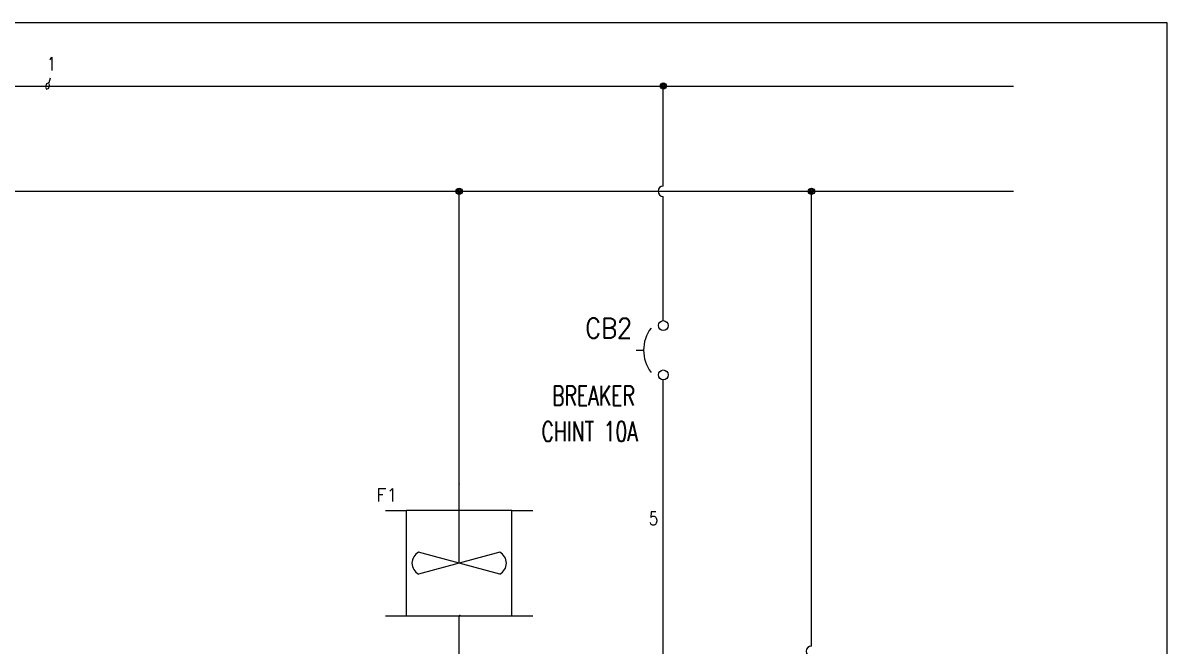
# Model space of a CAD drawing. Header units: millimetres. Extents: x 123.5 to 144.3, y 105.4 to 121.6.
# Drawn here: x 133.37 to 144.26, y 115.67 to 121.59 of the extents above; entities that cross this region are included whole.
import ezdxf
from ezdxf.enums import TextEntityAlignment as Align

# ---------------------------------------------------------------- set-up
doc = ezdxf.new("R2010")
doc.units = ezdxf.units.MM
doc.linetypes.add('HIDDEN2', pattern=[0.1875, 0.125, -0.0625])
for name, color, linetype in [('BLK_12AWG', 7, 'Continuous'), ('DESC', 250, 'Continuous'), ('MISC', 7, 'Continuous'), ('SYMS', 7, 'Continuous'), ('TAGS', 250, 'Continuous'), ('WIRES', 7, 'Continuous')]:
    doc.layers.add(name, color=color, linetype=linetype)
doc.layers.add('WIRENO', color=7, linetype='Continuous', true_color=0x000000)
doc.styles.add('WD', font='romans.shx')

# ---------------------------------------------------------------- blocks, each defined once
blk = doc.blocks.new('WD_WNH')
at = {"linetype": 'Continuous', "style": 'WD', "width": 0.8}
blk.add_attdef('WIRENO', text='', height=0.125, dxfattribs=at).set_placement((0, 0.062), align=Align.CENTER)
at = {"style": 'WD', "flags": 1}
for tag, p in [('W01USER', (0, 0.078)), ('W02USER', (0, 0.07)), ('W03USER', (0, 0.062)), ('W04USER', (0, 0.055)), ('W05USER', (0, 0.047)), ('W06USER', (0, 0.039)), ('W07USER', (0, 0.031)), ('W08USER', (0, 0.023)), ('W09USER', (0, 0.016)), ('W10USER', (0, 0.008))]:
    blk.add_attdef(tag, text='', height=0.005, dxfattribs=at).set_placement(p, align=Align.CENTER)
blk = doc.blocks.new('VCB1')
at = {"linetype": 'HIDDEN2'}
blk.add_line((-0.1712, 0), (-0.125, 0), dxfattribs=at)
for centre in [(0, 0.1562), (0, -0.1562)]:
    blk.add_circle(centre, 0.0312)
blk.add_arc((0.1094, 0), 0.2344, 143.1301, 216.8699)
at = {"style": 'WD'}
for tag, p, width in [('INST', (0.2188, 0.3883), 0.7), ('LOC', (0.2188, 0.2188), 0.7), ('TAG1', (0.1269, 0.0644), 0.9), ('XREF', (0.1287, -0.09), 0.7), ('DESC1', (0.1287, -0.242), 0.7), ('DESC2', (0.1287, -0.3893), 0.7)]:
    blk.add_attdef(tag, p, '', height=0.125, dxfattribs=dict(at, width=width))
at = {"linetype": 'Continuous', "style": 'WD'}
for tag, height, flags, p in [('TERM01', 0.125, 8, (-0.055, 0.2066)), ('CAT', 0.01, 9, (-0.1421, -0.0731)), ('MFG', 0.01, 9, (-0.1421, -0.0881))]:
    blk.add_attdef(tag, text='', height=height, dxfattribs=dict(at, flags=flags)).set_placement(p, align=Align.RIGHT)
at = {"style": 'WD', "width": 0.7}
blk.add_attdef('RATING1', text='', height=0.125, dxfattribs=at).set_placement((-0.1875, 0.0625), align=Align.RIGHT)
at = {"color": 7, "style": 'WD', "flags": 1}
for tag, p in [('X2TERM01', (0, 0.1875)), ('X8TERM02', (0, -0.1875))]:
    blk.add_attdef(tag, p, '', height=0.0125, dxfattribs=at)
at = {"color": 7, "style": 'WD'}
for tag, p in [('X4LINK', (-0.25, 0)), ('X1LINK', (0, 0))]:
    blk.add_attdef(tag, p, '', height=0.01, dxfattribs=at)
at = {"style": 'WD', "flags": 9}
for tag, p in [('FAMILY', (-0.1421, -0.0365)), ('CONTACT', (-0.1288, -0.1291))]:
    blk.add_attdef(tag, text='', height=0.01, dxfattribs=at).set_placement(p, align=Align.RIGHT)
at = {"linetype": 'Continuous', "style": 'WD', "flags": 9}
blk.add_attdef('ASSYCODE', text='', height=0.01, dxfattribs=at).set_placement((-0.1533, -0.1061), align=Align.CENTER)
at = {"linetype": 'Continuous', "style": 'WD', "flags": 8}
blk.add_attdef('TERM02', text='', height=0.125, dxfattribs=at).set_placement((-0.0407, -0.2134), align=Align.TOP_RIGHT)
blk = doc.blocks.new('WDDOT')
for radius in [0.03, 0.0187, 0.00929]:
    blk.add_circle((0, 0), radius)
blk = doc.blocks.new('VM1_AXIAL_FLOW_FAN1')
for p, q in [((0, 0), (0, 0.75)), ((-0.7, 0.5), (-0.5, 0.5)), ((-0.5, -0.5), (-0.5, 0.5)), ((0.5, 0.5), (-0.5, 0.5)), ((0.5, -0.5), (0.5, 0.5)), ((0.5, 0.5), (0.7, 0.5)), ((0.386, -0.104), (-0.386, 0.104)), ((0.386, 0.104), (-0.386, -0.104)), ((-0.7, -0.5), (-0.5, -0.5)), ((-0.5, -0.5), (0.5, -0.5)), ((0.5, -0.5), (0.7, -0.5))]:
    blk.add_line(p, q)
for centre, start, end in [((-0.333, 0), 117.1247, 242.8753), ((0.333, 0), 297.1247, 62.8753)]:
    blk.add_arc(centre, 0.116, start, end)
at = {"style": 'WD'}
for tag, height, p in [('INST', 0.125, (-0.585, 0.957)), ('LOC', 0.125, (-0.588, 0.777)), ('TAG1', 0.125, (-0.585, 0.586)), ('TERM01', 0.0625, (-0.51, 0.016))]:
    blk.add_attdef(tag, text='', height=height, dxfattribs=at).set_placement(p, align=Align.RIGHT)
for tag, p, height in [('TERM04', (0.009, 0.76), 0.0625), ('X2TERM04', (0, 0.75), 0.005), ('X4TERM01', (-0.5, 0), 0.01), ('X1TERM03', (0.5, 0), 0.005), ('TERM03', (0.511, 0.012), 0.0625), ('RATING1', (0.82, -0.261), 0.125), ('DESC1', (0.82, -0.477), 0.125), ('X8TERM02', (0, -0.5), 0.005), ('TERM02', (0.002, -0.573), 0.0625), ('DESC2', (0.82, -0.661), 0.125), ('DESC3', (0.82, -0.851), 0.125), ('WDTAGALT', (0.827, -1.032), 0.125)]:
    blk.add_attdef(tag, p, '', height=height, dxfattribs=at)
blk.add_attdef('XREF', text='', height=0.0625, rotation=0.0625, dxfattribs=at).set_placement((0.743, 0.595), align=Align.TOP_CENTER)
at = {"style": 'WD', "flags": 1}
for tag, p in [('FAMILY', (-0.659, -0.3)), ('CAT', (-0.659, -0.345)), ('MFG', (-0.657, -0.376)), ('WDTYPE', (-0.644, -0.442)), ('ASSYCODE', (-0.629, -0.405))]:
    blk.add_attdef(tag, text='', height=0.01, dxfattribs=at).set_placement(p, align=Align.CENTER)
blk = doc.blocks.new('WD_WNV')
at = {"linetype": 'Continuous', "style": 'WD', "width": 0.8}
blk.add_attdef('WIRENO', text='', height=0.125, dxfattribs=at).set_placement((-0.05, 0), align=Align.MIDDLE_RIGHT)
at = {"style": 'WD', "flags": 1}
for tag, p in [('W01USER', (-0.062, 0.094)), ('W02USER', (-0.062, 0.086)), ('W03USER', (-0.062, 0.078)), ('W04USER', (-0.062, 0.07)), ('W05USER', (-0.062, 0.062)), ('W06USER', (-0.062, 0.055)), ('W07USER', (-0.062, 0.047)), ('W08USER', (-0.062, 0.039)), ('W09USER', (-0.062, 0.031)), ('W10USER', (-0.062, 0.023))]:
    blk.add_attdef(tag, text='', height=0.005, dxfattribs=at).set_placement(p, align=Align.CENTER)

msp = doc.modelspace()

# ---------------------------------------------------------------- linework, layer by layer
at = {"color": 7, "linetype": 'Continuous'}
for p, q in [((144.256, 121.59), (123.506, 121.59)), ((144.256, 105.405), (144.256, 121.59))]:
    msp.add_line(p, q, dxfattribs=at)
at = {"layer": 'BLK_12AWG'}
for p, q in [((132.774, 120.99), (142.793, 120.99)), ((139.463, 120.04), (139.463, 120.99)), ((132.989, 119.99), (142.793, 119.99)), ((137.521, 117.205), (137.521, 119.99)), ((140.872, 115.667), (140.872, 119.99)), ((139.463, 118.76), (139.463, 119.94))]:
    msp.add_line(p, q, dxfattribs=at)
for centre in [(139.463, 119.99), (140.872, 115.617)]:
    msp.add_arc(centre, 0.05, 90, 270, dxfattribs=at)
at = {"layer": 'WIRENO'}
msp.add_lwpolyline([(133.631, 121.065), (133.616, 121.02), (133.596, 121.01), (133.586, 120.98), (133.596, 120.961), (133.616, 120.971), (133.625, 121), (133.621, 121.01)], dxfattribs=at)
at = {"layer": 'WIRES'}
for p, q in [((139.463, 115.562), (139.463, 118.197)), ((137.521, 114.441), (137.521, 115.955))]:
    msp.add_line(p, q, dxfattribs=at)

# ---------------------------------------------------------------- block references
at = {"layer": 'SYMS'}
for p in [(139.463, 120.99), (137.521, 119.99), (140.872, 119.99)]:
    msp.add_blockref('WDDOT', p, dxfattribs=at)
ref = msp.add_blockref('VCB1', (139.463, 118.479), dxfattribs=dict(at, xscale=1.5, yscale=1.5, zscale=1.5))
ref.add_attrib('DESC2', 'CHINT 10A', (138.304, 117.613), dxfattribs={"layer": 'DESC', "height": 0.1875, "style": 'WD', "width": 0.7})
ref.add_attrib('DESC1', 'BREAKER', (138.404, 117.953), dxfattribs={"layer": 'DESC', "height": 0.1875, "style": 'WD', "width": 0.7})
ref.add_attrib('TAG1', 'CB2', (138.719, 118.595), dxfattribs={"layer": 'TAGS', "height": 0.1875, "style": 'WD', "width": 0.9})
ref = msp.add_blockref('VM1_AXIAL_FLOW_FAN1', (137.521, 116.455), dxfattribs=at)
ref.add_attrib('X8TERM02', '10', (137.521, 115.955), dxfattribs={"layer": 'MISC', "height": 0.005, "style": 'WD'})
ref.add_attrib('X2TERM04', '2', (137.521, 117.205), dxfattribs={"layer": 'MISC', "height": 0.005, "style": 'WD'})
ref.add_attrib('TAG1', 'F1', dxfattribs={"layer": 'TAGS', "height": 0.125, "style": 'WD'}).set_placement((136.935, 117.041), align=Align.RIGHT)
at = {"layer": 'WIRENO'}
ref = msp.add_blockref('WD_WNH', (133.606, 120.99), dxfattribs=at)
ref.add_attrib('WIRENO', '1', dxfattribs={"linetype": 'Continuous', "height": 0.125, "style": 'WD', "width": 0.8}).set_placement((133.643, 121.101), align=Align.BOTTOM_CENTER)
ref = msp.add_blockref('WD_WNV', (139.463, 116.88), dxfattribs=at)
ref.add_attrib('WIRENO', '5', dxfattribs={"linetype": 'Continuous', "height": 0.125, "style": 'WD', "width": 0.8}).set_placement((139.413, 116.88), align=Align.MIDDLE_RIGHT)

doc.saveas('drawing.dxf')
